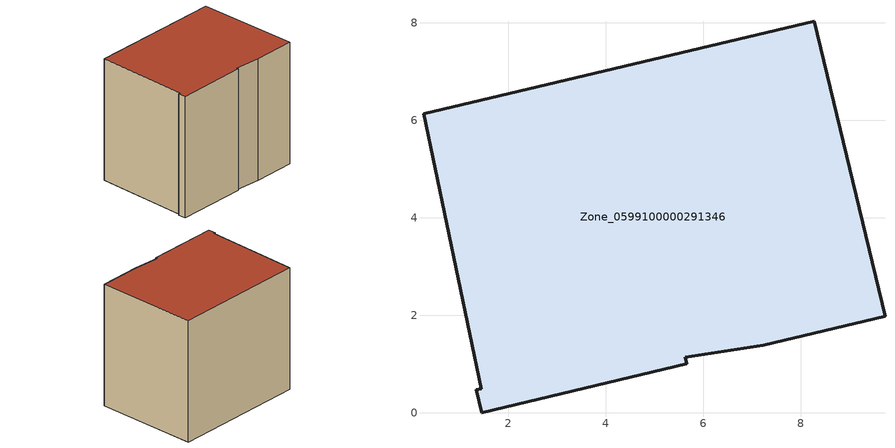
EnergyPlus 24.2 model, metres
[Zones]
Zone_0599100000291346
 floor ground (C_G): 1.45,0.49 0.26,6.13 8.27,8.03 9.73,1.98 7.23,1.38 5.63,1.13 5.66,1.01 1.46,0 1.34,0.47 z0
 wall outside (C_F): 9.73,1.98 8.27,8.03 0.26,6.13 1.45,0.49 1.34,0.47 1.46,0 5.66,1.01 5.63,1.13 7.23,1.38 9.73,1.98 z0:7.55
 roof outside (C_R): 0.26,6.13 1.45,0.49 1.34,0.47 1.46,0 5.66,1.01 5.63,1.13 7.23,1.38 9.73,1.98 8.27,8.03 z7.55
[BUILDING]
Pand.0599100000291346: North Axis=0; Terrain=City; Loads Convergence Tolerance Value=0.04; Temperature Convergence Tolerance Value=0.4; Solar Distribution=FullExterior; Maximum Number of Warmup Days=25; Minimum Number of Warmup Days=1
[Site:Location]
Rotterdam.The.Hague.AP_ZH_NLD Design_Conditions: Latitude=51.96; Longitude=4.45; Time Zone=1; Elevation=-4.5
[SITE:GROUNDTEMPERATURE:BUILDINGSURFACE]
18, 18, 18, 18, 18, 18, 18, 18, 18, 18, 18, 18
[MATERIAL] Thermal Absorptance=0.9; Solar Absorptance=0.7; Visible Absorptance=0.7
Name | Roughness | Thickness | Conductivity | Density | Specific Heat
G.TC.1965-1974 | MediumSmooth | 0.15 | 0.882353 | 540 | 1210
F.TC.1965-1974 | Rough | 0.3 | 0.697674 | 1920 | 840
R.TC.1965-1974 | MediumRough | 0.2 | 0.232558 | 1500 | 1000
[CONSTRUCTION]
C_G: G.TC.1965-1974
C_F: F.TC.1965-1974
C_R: R.TC.1965-1974
[ZONE]
Zone_0599100000291346: Type=1; Multiplier=1; Ceiling Height=Autocalculate; Volume=Autocalculate; Floor Area=autocalculate; Part of Total Floor Area=Yes
[ZONEINFILTRATION:DESIGNFLOWRATE]
Infil_Zone_0599100000291346: Zone or ZoneList or Space or SpaceList=Zone_0599100000291346; Schedule=AlwaysOn; Design Flow Rate Calculation Method=Flow/Area; Flow Rate per Floor Area=0.003; Constant Term Coefficient=1; Temperature Term Coefficient=0; Velocity Term Coefficient=0; Velocity Squared Term Coefficient=0
[HVACTEMPLATE:ZONE:IDEALLOADSAIRSYSTEM]
Zone_0599100000291346: Maximum Heating Supply Air Temperature=50; Minimum Cooling Supply Air Temperature=13; Maximum Heating Supply Air Humidity Ratio=0.0156; Minimum Cooling Supply Air Humidity Ratio=0.0077; Heating Limit=NoLimit; Cooling Limit=NoLimit; Dehumidification Control Type=ConstantSensibleHeatRatio; Cooling Sensible Heat Ratio=0.7; Dehumidification Setpoint=60; Humidification Control Type=None; Humidification Setpoint=30; Outdoor Air Method=None; Outdoor Air Flow Rate per Person=0.00944; Outdoor Air Flow Rate per Zone Floor Area=0; Outdoor Air Flow Rate per Zone=0; Demand Controlled Ventilation Type=None; Outdoor Air Economizer Type=NoEconomizer; Heat Recovery Type=None; Sensible Heat Recovery Effectiveness=0.7; Latent Heat Recovery Effectiveness=0.65
[ZONECONTROL:THERMOSTAT]
ThermostatControl_Zone_0599100000291346: Zone or ZoneList=Zone_0599100000291346; Control Type Schedule=DualSetpointControlType; Control 1=Thermostat_Zone_0599100000291346; Temperature Difference Between Cutout And Setpoint=0
[THERMOSTATSETPOINT:DUALSETPOINT]
Thermostat_Zone_0599100000291346: Heating Setpoint Temperature Schedule=HeatingSetpoint_Zone_0599100000291346; Cooling Setpoint Temperature Schedule=CoolingSetpoint_Zone_0599100000291346
[SCHEDULE:COMPACT]
HeatingSetpoint_Zone_0599100000291346: Through: 12/31, For: AllDays, Until: 24:00, 21
CoolingSetpoint_Zone_0599100000291346: Through: 12/31, For: AllDays, Until: 24:00, 24
DualSetpointControlType: Through: 12/31, For: AllDays, Until: 24:00, 4
AlwaysOn: Through: 12/31, For: AllDays, Until: 24:00, 1
